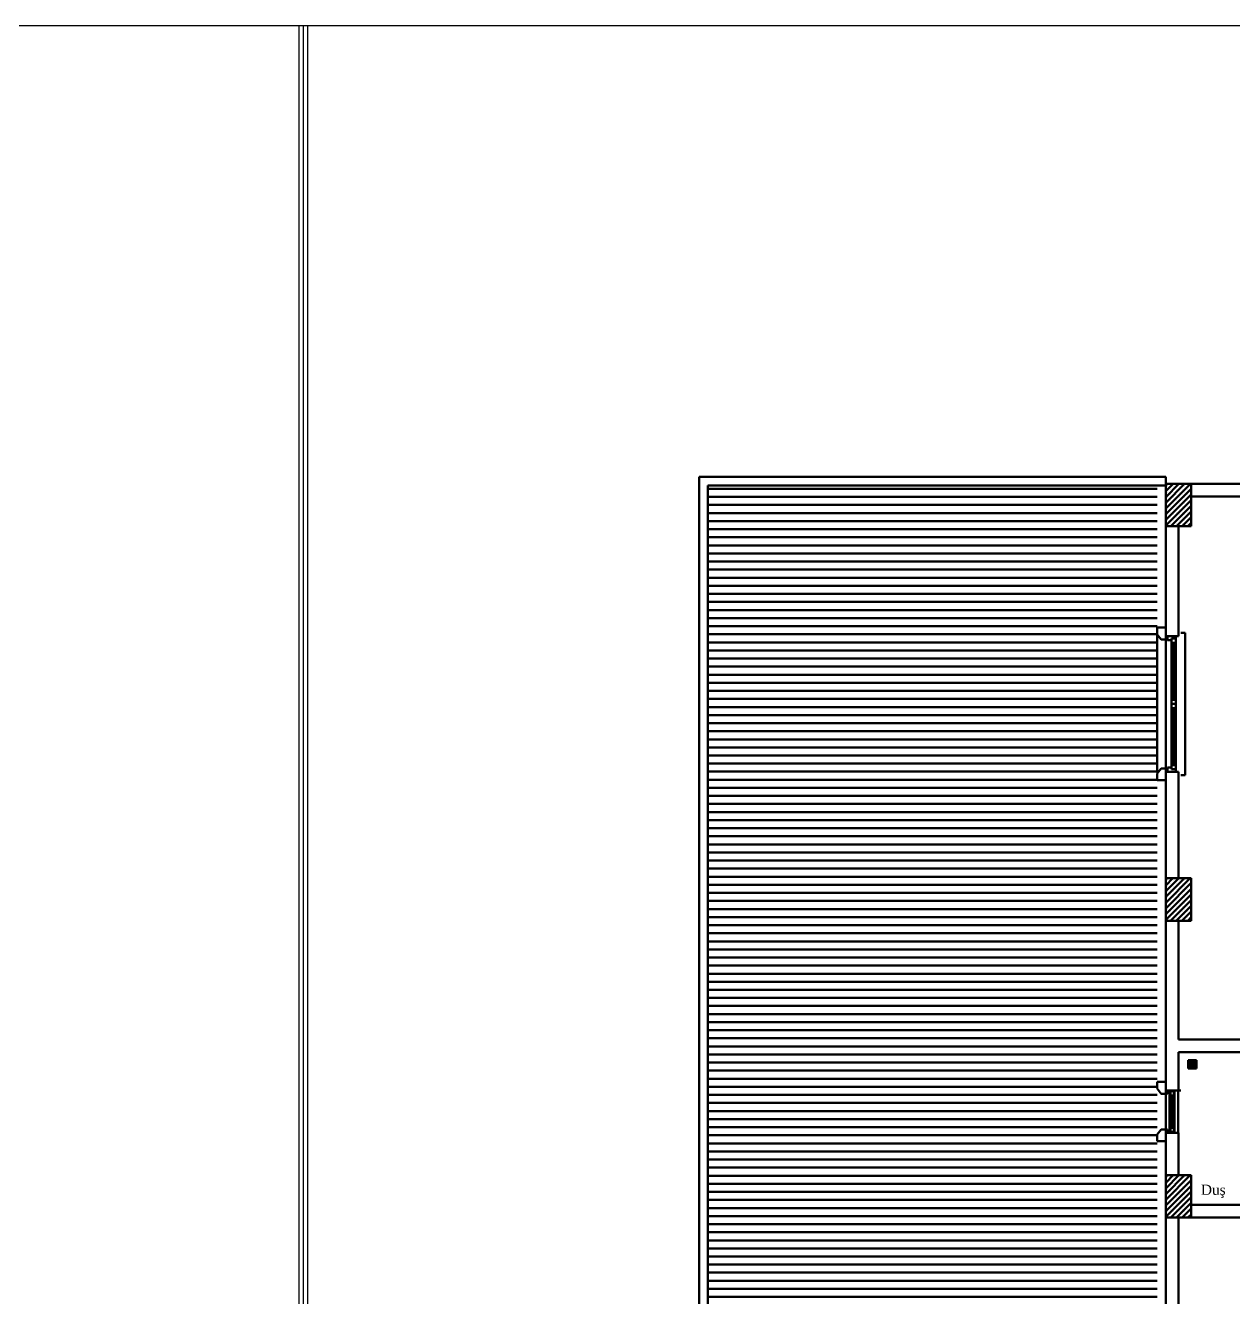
# Model space of a CAD drawing. Header units: millimetres. Extents: x 2046 to 14753, y 2361 to 29276.
# Drawn here: x 5296 to 6721, y 15677 to 17176 of the extents above; entities that cross this region are included whole.
import ezdxf

# ---------------------------------------------------------------- set-up
doc = ezdxf.new("R2010")
doc.units = ezdxf.units.MM
doc.layers.add('A.O. DUVAR', color=7, linetype='Continuous', lineweight=50)
doc.layers.add('yazi', color=251, linetype='Continuous', lineweight=25)
doc.styles.add('A.O. MALZEME', font='times.ttf', dxfattribs={"height": 10})

msp = doc.modelspace()

# ---------------------------------------------------------------- linework, layer by layer
at = {"layer": 'A.O. DUVAR'}
for p, q in [((6641.152, 16643.858), (6091.152, 16643.858)), ((6091.152, 16643.858), (6091.152, 14575.858)), ((6641.152, 16633.858), (6101.152, 16633.858)), ((6101.152, 16633.858), (6101.152, 14585.858)), ((6641.152, 16643.858), (6641.152, 15835.858)), ((6641.152, 16643.858), (6641.152, 16635.858)), ((6641.152, 16635.858), (6671.152, 16635.858)), ((6641.152, 16585.858), (6641.152, 16635.858)), ((6671.152, 16635.858), (6671.152, 16585.858)), ((6671.152, 16635.858), (6856.152, 16635.858)), ((6671.152, 16620.858), (6671.152, 16635.858)), ((6856.152, 16620.858), (6671.152, 16620.858)), ((6671.152, 16585.858), (6641.152, 16585.858)), ((6641.152, 16585.858), (6656.152, 16585.858)), ((6641.152, 16456.358), (6641.152, 16585.858)), ((6656.152, 16585.858), (6656.152, 16456.358)), ((6631.152, 16296.343), (6631.152, 16458.373)), ((6631.152, 16296.343), (6631.152, 16458.373)), ((6656.152, 16456.358), (6641.152, 16456.358)), ((6643.152, 16451.358), (6643.152, 16456.358)), ((6643.152, 16456.358), (6653.152, 16456.358)), ((6643.152, 16451.358), (6643.152, 16456.358)), ((6643.152, 16456.358), (6653.152, 16456.358)), ((6648.152, 16451.358), (6643.152, 16451.358)), ((6648.152, 16451.358), (6643.152, 16451.358)), ((6653.152, 16453.358), (6648.152, 16453.358)), ((6648.152, 16453.358), (6648.152, 16451.358)), ((6648.152, 16448.358), (6648.152, 16453.358)), ((6648.152, 16453.358), (6653.152, 16453.358)), ((6653.152, 16453.358), (6648.152, 16453.358)), ((6648.152, 16453.358), (6648.152, 16451.358)), ((6648.152, 16448.358), (6648.152, 16453.358)), ((6648.152, 16453.358), (6653.152, 16453.358)), ((6653.152, 16456.358), (6653.152, 16453.358)), ((6653.152, 16456.358), (6653.152, 16453.358)), ((6653.152, 16453.358), (6653.152, 16448.358)), ((6653.152, 16453.358), (6653.152, 16448.358)), ((6664.152, 16460.358), (6659.152, 16460.358)), ((6664.152, 16460.358), (6659.152, 16460.358)), ((6664.152, 16292.358), (6664.152, 16460.358)), ((6664.152, 16292.358), (6664.152, 16460.358)), ((6648.152, 16381.358), (6648.152, 16448.358)), ((6653.152, 16448.358), (6648.152, 16448.358)), ((6648.152, 16381.358), (6648.152, 16448.358)), ((6653.152, 16448.358), (6648.152, 16448.358)), ((6649.652, 16448.358), (6649.652, 16381.358)), ((6649.652, 16448.358), (6649.652, 16381.358)), ((6650.652, 16448.358), (6650.652, 16381.358)), ((6650.652, 16448.358), (6650.652, 16381.358)), ((6651.652, 16448.358), (6651.652, 16381.358)), ((6651.652, 16448.358), (6651.652, 16381.358)), ((6653.152, 16448.358), (6653.152, 16381.358)), ((6653.152, 16448.358), (6653.152, 16381.358)), ((6648.152, 16376.358), (6648.152, 16381.358)), ((6648.152, 16381.358), (6653.152, 16381.358)), ((6648.152, 16376.358), (6648.152, 16381.358)), ((6648.152, 16381.358), (6653.152, 16381.358)), ((6653.152, 16376.358), (6648.152, 16376.358)), ((6648.152, 16376.358), (6648.152, 16371.358)), ((6653.152, 16376.358), (6648.152, 16376.358)), ((6653.152, 16376.358), (6648.152, 16376.358)), ((6648.152, 16376.358), (6648.152, 16371.358)), ((6653.152, 16376.358), (6648.152, 16376.358)), ((6653.152, 16381.358), (6653.152, 16376.358)), ((6653.152, 16381.358), (6653.152, 16376.358)), ((6653.152, 16371.358), (6653.152, 16376.358)), ((6653.152, 16371.358), (6653.152, 16376.358)), ((6648.152, 16371.358), (6653.152, 16371.358)), ((6648.152, 16371.358), (6648.152, 16304.358)), ((6648.152, 16371.358), (6653.152, 16371.358)), ((6648.152, 16371.358), (6648.152, 16304.358)), ((6649.652, 16304.358), (6649.652, 16371.358)), ((6649.652, 16304.358), (6649.652, 16371.358)), ((6650.652, 16304.358), (6650.652, 16371.358)), ((6650.652, 16304.358), (6650.652, 16371.358)), ((6651.652, 16304.358), (6651.652, 16371.358)), ((6651.652, 16304.358), (6651.652, 16371.358)), ((6653.152, 16304.358), (6653.152, 16371.358)), ((6653.152, 16304.358), (6653.152, 16371.358)), ((6643.152, 16301.358), (6643.152, 16296.358)), ((6648.152, 16301.358), (6643.152, 16301.358)), ((6643.152, 16301.358), (6643.152, 16296.358)), ((6648.152, 16301.358), (6643.152, 16301.358)), ((6653.152, 16304.358), (6648.152, 16304.358)), ((6648.152, 16304.358), (6648.152, 16299.358)), ((6653.152, 16304.358), (6648.152, 16304.358)), ((6648.152, 16304.358), (6648.152, 16299.358)), ((6648.152, 16299.358), (6648.152, 16301.358)), ((6648.152, 16299.358), (6648.152, 16301.358)), ((6653.152, 16299.358), (6653.152, 16304.358)), ((6653.152, 16299.358), (6653.152, 16304.358)), ((6641.152, 16296.358), (6656.152, 16296.358)), ((6641.152, 16170.858), (6641.152, 16296.358)), ((6643.152, 16296.358), (6653.152, 16296.358)), ((6643.152, 16296.358), (6653.152, 16296.358)), ((6653.152, 16299.358), (6648.152, 16299.358)), ((6648.152, 16299.358), (6653.152, 16299.358)), ((6653.152, 16299.358), (6648.152, 16299.358)), ((6648.152, 16299.358), (6653.152, 16299.358)), ((6653.152, 16296.358), (6653.152, 16299.358)), ((6653.152, 16296.358), (6653.152, 16299.358)), ((6656.152, 16296.358), (6656.152, 16170.858)), ((6659.152, 16292.358), (6664.152, 16292.358)), ((6659.152, 16292.358), (6664.152, 16292.358)), ((6641.152, 16170.858), (6671.152, 16170.858)), ((6641.152, 16120.858), (6641.152, 16170.858)), ((6656.152, 16170.858), (6641.152, 16170.858)), ((6671.152, 16170.858), (6671.152, 16120.858)), ((6671.152, 16120.858), (6641.152, 16120.858)), ((6641.152, 15920.858), (6641.152, 16120.858)), ((6641.152, 16120.858), (6656.152, 16120.858)), ((6656.152, 16120.858), (6656.152, 15980.858)), ((6656.152, 15980.858), (7236.152, 15980.858)), ((6831.152, 15965.858), (6656.152, 15965.858)), ((6656.152, 15965.858), (6656.152, 15920.858)), ((6667.613, 15956.572), (6667.613, 15946.572)), ((6677.613, 15956.572), (6667.613, 15956.572)), ((6670.946, 15953.238), (6670.946, 15954.952)), ((6671.613, 15952.572), (6671.613, 15954.952)), ((6672.28, 15951.905), (6672.28, 15954.952)), ((6672.946, 15951.905), (6672.946, 15954.952)), ((6673.613, 15952.572), (6673.613, 15954.952)), ((6674.28, 15953.238), (6674.28, 15954.952)), ((6677.613, 15946.572), (6677.613, 15956.572)), ((6667.613, 15946.572), (6677.613, 15946.572)), ((6670.946, 15953.238), (6669.232, 15953.238)), ((6671.613, 15952.572), (6669.232, 15952.572)), ((6672.28, 15951.905), (6669.232, 15951.905)), ((6672.28, 15951.238), (6669.232, 15951.238)), ((6671.613, 15950.572), (6669.232, 15950.572)), ((6670.946, 15949.905), (6669.232, 15949.905)), ((6670.946, 15948.191), (6670.946, 15949.905)), ((6671.613, 15948.191), (6671.613, 15950.572)), ((6672.28, 15948.191), (6672.28, 15951.238)), ((6675.993, 15951.905), (6672.946, 15951.905)), ((6672.946, 15948.191), (6672.946, 15951.238)), ((6675.993, 15951.238), (6672.946, 15951.238)), ((6675.993, 15952.572), (6673.613, 15952.572)), ((6673.613, 15948.191), (6673.613, 15950.572)), ((6675.993, 15950.572), (6673.613, 15950.572)), ((6675.993, 15953.238), (6674.28, 15953.238)), ((6674.28, 15948.191), (6674.28, 15949.905)), ((6675.993, 15949.905), (6674.28, 15949.905)), ((6631.152, 15922.873), (6631.152, 15930.858)), ((6631.152, 15930.858), (6641.152, 15930.858)), ((6641.152, 15930.858), (6641.152, 15920.858)), ((6635.95, 15916.858), (6631.152, 15922.873)), ((6643.152, 15916.858), (6635.95, 15916.858)), ((6641.152, 15920.858), (6643.152, 15920.858)), ((6656.152, 15920.858), (6641.152, 15920.858)), ((6643.152, 15920.858), (6643.152, 15916.858)), ((6651.652, 15920.858), (6645.652, 15920.858)), ((6645.652, 15920.858), (6645.652, 15913.858)), ((6645.652, 15913.858), (6648.652, 15913.858)), ((6645.652, 15913.858), (6645.652, 15877.858)), ((6650.652, 15919.858), (6646.652, 15919.858)), ((6646.652, 15919.858), (6646.652, 15914.858)), ((6646.652, 15914.858), (6649.652, 15914.858)), ((6646.652, 15913.858), (6646.652, 15877.858)), ((6648.652, 15913.858), (6648.652, 15910.858)), ((6648.652, 15910.858), (6651.652, 15910.858)), ((6648.652, 15910.858), (6648.652, 15880.858)), ((6649.652, 15914.858), (6649.652, 15911.858)), ((6649.652, 15911.858), (6650.652, 15911.858)), ((6650.652, 15911.858), (6650.652, 15919.858)), ((6651.652, 15910.858), (6651.652, 15920.858)), ((6651.652, 15910.858), (6651.652, 15880.858)), ((6655.652, 15870.858), (6655.652, 15920.858)), ((6659.152, 15920.858), (6656.152, 15920.858)), ((6648.652, 15877.858), (6648.652, 15880.858)), ((6648.652, 15880.858), (6651.652, 15880.858)), ((6649.652, 15876.858), (6649.652, 15879.858)), ((6649.652, 15879.858), (6650.652, 15879.858)), ((6650.652, 15879.858), (6650.652, 15871.858)), ((6651.652, 15880.858), (6651.652, 15870.858)), ((6635.95, 15874.858), (6631.152, 15868.843)), ((6631.152, 15868.843), (6631.152, 15860.858)), ((6643.152, 15874.858), (6635.95, 15874.858)), ((6641.152, 15860.858), (6641.152, 15870.858)), ((6641.152, 15870.858), (6643.152, 15870.858)), ((6641.152, 15870.858), (6656.152, 15870.858)), ((6641.152, 15820.858), (6641.152, 15870.858)), ((6643.152, 15870.858), (6643.152, 15874.858)), ((6645.652, 15870.858), (6645.652, 15877.858)), ((6645.652, 15877.858), (6648.652, 15877.858)), ((6651.652, 15870.858), (6645.652, 15870.858)), ((6646.652, 15871.858), (6646.652, 15876.858)), ((6646.652, 15876.858), (6649.652, 15876.858)), ((6650.652, 15871.858), (6646.652, 15871.858)), ((6656.152, 15870.858), (6656.152, 15820.858)), ((6631.152, 15860.858), (6641.152, 15860.858)), ((6641.152, 15820.858), (6671.152, 15820.858)), ((6641.152, 15770.858), (6641.152, 15820.858)), ((6656.152, 15820.858), (6641.152, 15820.858)), ((6671.152, 15820.858), (6671.152, 15770.858)), ((6671.152, 15770.858), (6671.152, 15785.858)), ((6671.152, 15785.858), (6831.152, 15785.858)), ((6671.152, 15770.858), (6641.152, 15770.858)), ((6641.152, 15665.858), (6641.152, 15770.858)), ((6641.152, 15770.858), (6656.152, 15770.858)), ((6656.152, 15770.858), (6656.152, 15665.858)), ((7201.152, 15770.858), (6671.152, 15770.858))]:
    msp.add_line(p, q, dxfattribs=at)
at = {"layer": 'A.O. DUVAR', "linetype": 'Continuous', "transparency": 33554488}
for p, q in [((6631.152, 16629.907), (6101.152, 16629.907)), ((6631.152, 16620.382), (6101.152, 16620.382)), ((6631.152, 16610.857), (6101.152, 16610.857)), ((6631.152, 16601.332), (6101.152, 16601.332)), ((6631.152, 16591.807), (6101.152, 16591.807)), ((6631.152, 16582.282), (6101.152, 16582.282)), ((6631.152, 16572.757), (6101.152, 16572.757)), ((6631.152, 16563.232), (6101.152, 16563.232)), ((6631.152, 16553.707), (6101.152, 16553.707)), ((6631.152, 16544.182), (6101.152, 16544.182)), ((6631.152, 16534.657), (6101.152, 16534.657)), ((6631.152, 16525.132), (6101.152, 16525.132)), ((6631.152, 16515.607), (6101.152, 16515.607)), ((6631.152, 16506.082), (6101.152, 16506.082)), ((6631.152, 16496.557), (6101.152, 16496.557)), ((6631.152, 16487.032), (6101.152, 16487.032)), ((6631.152, 16477.507), (6101.152, 16477.507)), ((6631.152, 16467.982), (6101.152, 16467.982)), ((6631.152, 16458.457), (6101.152, 16458.457)), ((6631.152, 16448.932), (6101.152, 16448.932)), ((6631.152, 16439.407), (6101.152, 16439.407)), ((6631.152, 16429.882), (6101.152, 16429.882)), ((6631.152, 16420.357), (6101.152, 16420.357)), ((6631.152, 16410.832), (6101.152, 16410.832)), ((6631.152, 16401.307), (6101.152, 16401.307)), ((6631.152, 16391.782), (6101.152, 16391.782)), ((6631.152, 16382.257), (6101.152, 16382.257)), ((6631.152, 16372.732), (6101.152, 16372.732)), ((6631.152, 16363.207), (6101.152, 16363.207)), ((6631.152, 16353.682), (6101.152, 16353.682)), ((6631.152, 16344.157), (6101.152, 16344.157)), ((6631.152, 16334.632), (6101.152, 16334.632)), ((6631.152, 16325.107), (6101.152, 16325.107)), ((6631.152, 16315.582), (6101.152, 16315.582)), ((6631.152, 16306.057), (6101.152, 16306.057)), ((6631.152, 16296.532), (6101.152, 16296.532)), ((6631.152, 16287.007), (6101.152, 16287.007)), ((6631.152, 16277.482), (6101.152, 16277.482)), ((6631.152, 16267.957), (6101.152, 16267.957)), ((6631.152, 16258.432), (6101.152, 16258.432)), ((6631.152, 16248.907), (6101.152, 16248.907)), ((6631.152, 16239.382), (6101.152, 16239.382)), ((6631.152, 16229.857), (6101.152, 16229.857)), ((6631.152, 16220.332), (6101.152, 16220.332)), ((6631.152, 16210.807), (6101.152, 16210.807)), ((6631.152, 16201.282), (6101.152, 16201.282)), ((6631.152, 16191.757), (6101.152, 16191.757)), ((6631.152, 16182.232), (6101.152, 16182.232)), ((6631.152, 16172.707), (6101.152, 16172.707)), ((6631.152, 16163.182), (6101.152, 16163.182)), ((6631.152, 16153.657), (6101.152, 16153.657)), ((6631.152, 16144.132), (6101.152, 16144.132)), ((6631.152, 16134.607), (6101.152, 16134.607)), ((6631.152, 16125.082), (6101.152, 16125.082)), ((6631.152, 16115.557), (6101.152, 16115.557)), ((6631.152, 16106.032), (6101.152, 16106.032)), ((6631.152, 16096.507), (6101.152, 16096.507)), ((6631.152, 16086.982), (6101.152, 16086.982)), ((6631.152, 16077.457), (6101.152, 16077.457)), ((6631.152, 16067.932), (6101.152, 16067.932)), ((6631.152, 16058.407), (6101.152, 16058.407)), ((6631.152, 16048.882), (6101.152, 16048.882)), ((6631.152, 16039.357), (6101.152, 16039.357)), ((6631.152, 16029.832), (6101.152, 16029.832)), ((6631.152, 16020.307), (6101.152, 16020.307)), ((6631.152, 16010.782), (6101.152, 16010.782)), ((6631.152, 16001.257), (6101.152, 16001.257)), ((6631.152, 15991.732), (6101.152, 15991.732)), ((6631.152, 15982.207), (6101.152, 15982.207)), ((6631.152, 15972.682), (6101.152, 15972.682)), ((6631.152, 15963.157), (6101.152, 15963.157)), ((6631.152, 15953.632), (6101.152, 15953.632)), ((6631.152, 15944.107), (6101.152, 15944.107)), ((6631.152, 15934.582), (6101.152, 15934.582)), ((6631.152, 15925.057), (6101.152, 15925.057)), ((6631.152, 15915.532), (6101.152, 15915.532)), ((6631.152, 15906.007), (6101.152, 15906.007)), ((6631.152, 15896.482), (6101.152, 15896.482)), ((6631.152, 15886.957), (6101.152, 15886.957)), ((6631.152, 15877.432), (6101.152, 15877.432)), ((6631.152, 15867.907), (6101.152, 15867.907)), ((6631.152, 15858.382), (6101.152, 15858.382)), ((6631.152, 15848.857), (6101.152, 15848.857)), ((6631.152, 15839.332), (6101.152, 15839.332)), ((6631.152, 15829.807), (6101.152, 15829.807)), ((6631.152, 15820.282), (6101.152, 15820.282)), ((6631.152, 15810.757), (6101.152, 15810.757)), ((6631.152, 15801.232), (6101.152, 15801.232)), ((6631.152, 15791.707), (6101.152, 15791.707)), ((6631.152, 15782.182), (6101.152, 15782.182)), ((6631.152, 15772.657), (6101.152, 15772.657)), ((6631.152, 15763.132), (6101.152, 15763.132)), ((6631.152, 15753.607), (6101.152, 15753.607)), ((6631.152, 15744.082), (6101.152, 15744.082)), ((6631.152, 15734.557), (6101.152, 15734.557)), ((6631.152, 15725.032), (6101.152, 15725.032)), ((6631.152, 15715.507), (6101.152, 15715.507)), ((6631.152, 15705.982), (6101.152, 15705.982)), ((6631.152, 15696.457), (6101.152, 15696.457)), ((6631.152, 15686.932), (6101.152, 15686.932)), ((6631.152, 15677.407), (6101.152, 15677.407))]:
    msp.add_line(p, q, dxfattribs=at)
at = {"layer": 'A.O. DUVAR', "linetype": 'Continuous', "ltscale": 10}
for p, q in [((6641.152, 16633.745), (6643.265, 16635.858)), ((6641.152, 16627.01), (6650, 16635.858)), ((6641.152, 16620.275), (6656.736, 16635.858)), ((6641.152, 16613.54), (6663.471, 16635.858)), ((6641.152, 16606.805), (6670.206, 16635.858)), ((6641.152, 16600.069), (6671.152, 16630.069)), ((6643.66, 16632.885), (6643.66, 16632.885)), ((6647.027, 16629.517), (6647.027, 16629.517)), ((6650.395, 16632.885), (6650.395, 16632.885)), ((6653.762, 16629.517), (6653.762, 16629.517)), ((6657.13, 16632.885), (6657.13, 16632.885)), ((6660.497, 16629.517), (6660.497, 16629.517)), ((6663.865, 16632.885), (6663.865, 16632.885)), ((6667.233, 16629.517), (6667.233, 16629.517)), ((6670.6, 16632.885), (6670.6, 16632.885)), ((6641.152, 16593.334), (6671.152, 16623.334)), ((6641.152, 16586.599), (6671.152, 16616.599)), ((6643.66, 16626.15), (6643.66, 16626.15)), ((6643.66, 16619.415), (6643.66, 16619.415)), ((6647.027, 16622.782), (6647.027, 16622.782)), ((6647.027, 16616.047), (6647.027, 16616.047)), ((6650.395, 16626.15), (6650.395, 16626.15)), ((6650.395, 16619.415), (6650.395, 16619.415)), ((6653.762, 16622.782), (6653.762, 16622.782)), ((6653.762, 16616.047), (6653.762, 16616.047)), ((6657.13, 16626.15), (6657.13, 16626.15)), ((6657.13, 16619.415), (6657.13, 16619.415)), ((6660.497, 16622.782), (6660.497, 16622.782)), ((6660.497, 16616.047), (6660.497, 16616.047)), ((6663.865, 16626.15), (6663.865, 16626.15)), ((6663.865, 16619.415), (6663.865, 16619.415)), ((6667.233, 16622.782), (6667.233, 16622.782)), ((6667.233, 16616.047), (6667.233, 16616.047)), ((6670.6, 16626.15), (6670.6, 16626.15)), ((6670.6, 16619.415), (6670.6, 16619.415)), ((6643.66, 16612.679), (6643.66, 16612.679)), ((6643.66, 16605.944), (6643.66, 16605.944)), ((6647.027, 16609.312), (6647.027, 16609.312)), ((6647.027, 16602.577), (6647.027, 16602.577)), ((6647.147, 16585.858), (6671.152, 16609.864)), ((6650.395, 16612.679), (6650.395, 16612.679)), ((6650.395, 16605.944), (6650.395, 16605.944)), ((6653.762, 16609.312), (6653.762, 16609.312)), ((6653.762, 16602.577), (6653.762, 16602.577)), ((6653.882, 16585.858), (6671.152, 16603.129)), ((6657.13, 16612.679), (6657.13, 16612.679)), ((6657.13, 16605.944), (6657.13, 16605.944)), ((6660.497, 16609.312), (6660.497, 16609.312)), ((6660.497, 16602.577), (6660.497, 16602.577)), ((6663.865, 16612.679), (6663.865, 16612.679)), ((6663.865, 16605.944), (6663.865, 16605.944)), ((6667.233, 16609.312), (6667.233, 16609.312)), ((6667.233, 16602.577), (6667.233, 16602.577)), ((6670.6, 16612.679), (6670.6, 16612.679)), ((6670.6, 16605.944), (6670.6, 16605.944)), ((6643.66, 16599.209), (6643.66, 16599.209)), ((6643.66, 16592.474), (6643.66, 16592.474)), ((6647.027, 16595.841), (6647.027, 16595.841)), ((6647.027, 16589.106), (6647.027, 16589.106)), ((6650.395, 16599.209), (6650.395, 16599.209)), ((6650.395, 16592.474), (6650.395, 16592.474)), ((6653.762, 16595.841), (6653.762, 16595.841)), ((6653.762, 16589.106), (6653.762, 16589.106)), ((6657.13, 16599.209), (6657.13, 16599.209)), ((6657.13, 16592.474), (6657.13, 16592.474)), ((6660.497, 16595.841), (6660.497, 16595.841)), ((6660.497, 16589.106), (6660.497, 16589.106)), ((6660.617, 16585.858), (6671.152, 16596.393)), ((6663.865, 16599.209), (6663.865, 16599.209)), ((6663.865, 16592.474), (6663.865, 16592.474)), ((6667.233, 16595.841), (6667.233, 16595.841)), ((6667.233, 16589.106), (6667.233, 16589.106)), ((6667.352, 16585.858), (6671.152, 16589.658)), ((6670.6, 16599.209), (6670.6, 16599.209)), ((6670.6, 16592.474), (6670.6, 16592.474)), ((6641.152, 16169.017), (6642.994, 16170.858)), ((6641.152, 16162.282), (6649.729, 16170.858)), ((6641.152, 16155.547), (6656.464, 16170.858)), ((6641.152, 16148.812), (6663.199, 16170.858)), ((6641.152, 16142.076), (6669.934, 16170.858)), ((6641.152, 16135.341), (6671.152, 16165.341)), ((6643.66, 16168.157), (6643.66, 16168.157)), ((6647.027, 16164.789), (6647.027, 16164.789)), ((6650.395, 16168.157), (6650.395, 16168.157)), ((6653.762, 16164.789), (6653.762, 16164.789)), ((6657.13, 16168.157), (6657.13, 16168.157)), ((6660.497, 16164.789), (6660.497, 16164.789)), ((6663.865, 16168.157), (6663.865, 16168.157)), ((6667.233, 16164.789), (6667.233, 16164.789)), ((6670.6, 16168.157), (6670.6, 16168.157)), ((6641.152, 16128.606), (6671.152, 16158.606)), ((6641.152, 16121.871), (6671.152, 16151.871)), ((6643.66, 16161.421), (6643.66, 16161.421)), ((6643.66, 16154.686), (6643.66, 16154.686)), ((6647.027, 16158.054), (6647.027, 16158.054)), ((6647.027, 16151.319), (6647.027, 16151.319)), ((6650.395, 16161.421), (6650.395, 16161.421)), ((6650.395, 16154.686), (6650.395, 16154.686)), ((6653.762, 16158.054), (6653.762, 16158.054)), ((6653.762, 16151.319), (6653.762, 16151.319)), ((6657.13, 16161.421), (6657.13, 16161.421)), ((6657.13, 16154.686), (6657.13, 16154.686)), ((6660.497, 16158.054), (6660.497, 16158.054)), ((6660.497, 16151.319), (6660.497, 16151.319)), ((6663.865, 16161.421), (6663.865, 16161.421)), ((6663.865, 16154.686), (6663.865, 16154.686)), ((6667.233, 16158.054), (6667.233, 16158.054)), ((6667.233, 16151.319), (6667.233, 16151.319)), ((6670.6, 16161.421), (6670.6, 16161.421)), ((6670.6, 16154.686), (6670.6, 16154.686)), ((6643.66, 16147.951), (6643.66, 16147.951)), ((6643.66, 16141.216), (6643.66, 16141.216)), ((6646.875, 16120.858), (6671.152, 16145.136)), ((6647.027, 16144.584), (6647.027, 16144.584)), ((6647.027, 16137.848), (6647.027, 16137.848)), ((6650.395, 16147.951), (6650.395, 16147.951)), ((6650.395, 16141.216), (6650.395, 16141.216)), ((6653.61, 16120.858), (6671.152, 16138.4)), ((6653.762, 16144.584), (6653.762, 16144.584)), ((6653.762, 16137.848), (6653.762, 16137.848)), ((6657.13, 16147.951), (6657.13, 16147.951)), ((6657.13, 16141.216), (6657.13, 16141.216)), ((6660.497, 16144.584), (6660.497, 16144.584)), ((6660.497, 16137.848), (6660.497, 16137.848)), ((6663.865, 16147.951), (6663.865, 16147.951)), ((6663.865, 16141.216), (6663.865, 16141.216)), ((6667.233, 16144.584), (6667.233, 16144.584)), ((6667.233, 16137.848), (6667.233, 16137.848)), ((6670.6, 16147.951), (6670.6, 16147.951)), ((6670.6, 16141.216), (6670.6, 16141.216)), ((6643.66, 16134.481), (6643.66, 16134.481)), ((6643.66, 16127.746), (6643.66, 16127.746)), ((6643.66, 16121.01), (6643.66, 16121.01)), ((6647.027, 16131.113), (6647.027, 16131.113)), ((6647.027, 16124.378), (6647.027, 16124.378)), ((6650.395, 16134.481), (6650.395, 16134.481)), ((6650.395, 16127.746), (6650.395, 16127.746)), ((6650.395, 16121.01), (6650.395, 16121.01)), ((6653.762, 16131.113), (6653.762, 16131.113)), ((6653.762, 16124.378), (6653.762, 16124.378)), ((6657.13, 16134.481), (6657.13, 16134.481)), ((6657.13, 16127.746), (6657.13, 16127.746)), ((6657.13, 16121.01), (6657.13, 16121.01)), ((6660.345, 16120.858), (6671.152, 16131.665)), ((6660.497, 16131.113), (6660.497, 16131.113)), ((6660.497, 16124.378), (6660.497, 16124.378)), ((6663.865, 16134.481), (6663.865, 16134.481)), ((6663.865, 16127.746), (6663.865, 16127.746)), ((6663.865, 16121.01), (6663.865, 16121.01)), ((6667.081, 16120.858), (6671.152, 16124.93)), ((6667.233, 16131.113), (6667.233, 16131.113)), ((6667.233, 16124.378), (6667.233, 16124.378)), ((6670.6, 16134.481), (6670.6, 16134.481)), ((6670.6, 16127.746), (6670.6, 16127.746)), ((6670.6, 16121.01), (6670.6, 16121.01)), ((6641.152, 15818.787), (6643.224, 15820.858)), ((6641.152, 15812.052), (6649.959, 15820.858)), ((6641.152, 15805.317), (6656.694, 15820.858)), ((6641.152, 15798.582), (6663.429, 15820.858)), ((6641.152, 15791.846), (6670.164, 15820.858)), ((6641.152, 15785.111), (6671.152, 15815.111)), ((6641.152, 15778.376), (6671.152, 15808.376)), ((6643.66, 15817.927), (6643.66, 15817.927)), ((6643.66, 15811.192), (6643.66, 15811.192)), ((6647.027, 15814.559), (6647.027, 15814.559)), ((6647.027, 15807.824), (6647.027, 15807.824)), ((6650.395, 15817.927), (6650.395, 15817.927)), ((6650.395, 15811.192), (6650.395, 15811.192)), ((6653.762, 15814.559), (6653.762, 15814.559)), ((6653.762, 15807.824), (6653.762, 15807.824)), ((6657.13, 15817.927), (6657.13, 15817.927)), ((6657.13, 15811.192), (6657.13, 15811.192)), ((6660.497, 15814.559), (6660.497, 15814.559)), ((6660.497, 15807.824), (6660.497, 15807.824)), ((6663.865, 15817.927), (6663.865, 15817.927)), ((6663.865, 15811.192), (6663.865, 15811.192)), ((6667.233, 15814.559), (6667.233, 15814.559)), ((6667.233, 15807.824), (6667.233, 15807.824)), ((6670.6, 15817.927), (6670.6, 15817.927)), ((6670.6, 15811.192), (6670.6, 15811.192)), ((6641.152, 15771.641), (6671.152, 15801.641)), ((6643.66, 15804.456), (6643.66, 15804.456)), ((6643.66, 15797.721), (6643.66, 15797.721)), ((6643.66, 15790.986), (6643.66, 15790.986)), ((6647.027, 15801.089), (6647.027, 15801.089)), ((6647.027, 15794.354), (6647.027, 15794.354)), ((6647.105, 15770.858), (6671.152, 15794.906)), ((6650.395, 15804.456), (6650.395, 15804.456)), ((6650.395, 15797.721), (6650.395, 15797.721)), ((6650.395, 15790.986), (6650.395, 15790.986)), ((6653.762, 15801.089), (6653.762, 15801.089)), ((6653.762, 15794.354), (6653.762, 15794.354)), ((6657.13, 15804.456), (6657.13, 15804.456)), ((6657.13, 15797.721), (6657.13, 15797.721)), ((6657.13, 15790.986), (6657.13, 15790.986)), ((6660.497, 15801.089), (6660.497, 15801.089)), ((6660.497, 15794.354), (6660.497, 15794.354)), ((6663.865, 15804.456), (6663.865, 15804.456)), ((6663.865, 15797.721), (6663.865, 15797.721)), ((6663.865, 15790.986), (6663.865, 15790.986)), ((6667.233, 15801.089), (6667.233, 15801.089)), ((6667.233, 15794.354), (6667.233, 15794.354)), ((6670.6, 15804.456), (6670.6, 15804.456)), ((6670.6, 15797.721), (6670.6, 15797.721)), ((6670.6, 15790.986), (6670.6, 15790.986)), ((6643.66, 15784.251), (6643.66, 15784.251)), ((6643.66, 15777.516), (6643.66, 15777.516)), ((6647.027, 15787.618), (6647.027, 15787.618)), ((6647.027, 15780.883), (6647.027, 15780.883)), ((6650.395, 15784.251), (6650.395, 15784.251)), ((6650.395, 15777.516), (6650.395, 15777.516)), ((6653.762, 15787.618), (6653.762, 15787.618)), ((6653.762, 15780.883), (6653.762, 15780.883)), ((6653.84, 15770.858), (6671.152, 15788.17)), ((6657.13, 15784.251), (6657.13, 15784.251)), ((6657.13, 15777.516), (6657.13, 15777.516)), ((6660.497, 15787.618), (6660.497, 15787.618)), ((6660.497, 15780.883), (6660.497, 15780.883)), ((6660.575, 15770.858), (6671.152, 15781.435)), ((6663.865, 15784.251), (6663.865, 15784.251)), ((6663.865, 15777.516), (6663.865, 15777.516)), ((6667.233, 15787.618), (6667.233, 15787.618)), ((6667.233, 15780.883), (6667.233, 15780.883)), ((6667.311, 15770.858), (6671.152, 15774.7)), ((6670.6, 15784.251), (6670.6, 15784.251)), ((6670.6, 15777.516), (6670.6, 15777.516)), ((6647.027, 15774.148), (6647.027, 15774.148)), ((6653.762, 15774.148), (6653.762, 15774.148)), ((6660.497, 15774.148), (6660.497, 15774.148)), ((6667.233, 15774.148), (6667.233, 15774.148))]:
    msp.add_line(p, q, dxfattribs=at)
at = {"layer": 'A.O. DUVAR', "ltscale": 100}
for p, q in [((6631.152, 16458.373), (6631.152, 16466.358)), ((6631.152, 16466.358), (6641.152, 16466.358)), ((6631.152, 16458.373), (6631.152, 16466.358)), ((6631.152, 16466.358), (6641.152, 16466.358)), ((6641.152, 16466.358), (6641.152, 16456.358)), ((6641.152, 16466.358), (6641.152, 16456.358)), ((6635.95, 16452.358), (6631.152, 16458.373)), ((6635.95, 16452.358), (6631.152, 16458.373)), ((6643.152, 16452.358), (6635.95, 16452.358)), ((6643.152, 16452.358), (6635.95, 16452.358)), ((6641.152, 16456.358), (6643.152, 16456.358)), ((6641.152, 16456.358), (6643.152, 16456.358)), ((6643.152, 16456.358), (6643.152, 16452.358)), ((6643.152, 16456.358), (6643.152, 16452.358)), ((6635.95, 16300.358), (6631.152, 16294.343)), ((6635.95, 16300.358), (6631.152, 16294.343)), ((6643.152, 16300.358), (6635.95, 16300.358)), ((6643.152, 16300.358), (6635.95, 16300.358)), ((6643.152, 16296.358), (6643.152, 16300.358)), ((6643.152, 16296.358), (6643.152, 16300.358)), ((6631.152, 16294.343), (6631.152, 16286.358)), ((6631.152, 16294.343), (6631.152, 16286.358)), ((6631.152, 16286.358), (6641.152, 16286.358)), ((6631.152, 16286.358), (6641.152, 16286.358)), ((6641.152, 16286.358), (6641.152, 16296.358)), ((6641.152, 16296.358), (6643.152, 16296.358)), ((6641.152, 16286.358), (6641.152, 16296.358)), ((6641.152, 16296.358), (6643.152, 16296.358))]:
    msp.add_line(p, q, dxfattribs=at)
at = {"layer": 'A.O. DUVAR'}
msp.add_circle((6672.613, 15951.572), 4.333, dxfattribs=at)
for centre, start, end in [((6671.28, 15954.901), 8.69446, 171.30554), ((6672.613, 15954.901), 8.69446, 171.30554), ((6673.946, 15954.901), 8.69446, 171.30554), ((6669.283, 15952.905), 98.69446, 261.30554), ((6669.283, 15951.572), 98.69446, 261.30554), ((6669.283, 15950.238), 98.69446, 261.30554), ((6671.28, 15948.242), 188.69446, 351.30554), ((6672.613, 15948.242), 188.69446, 351.30554), ((6673.946, 15948.242), 188.69446, 351.30554), ((6675.942, 15952.905), 278.69446, 81.30554), ((6675.942, 15951.572), 278.69446, 81.30554), ((6675.942, 15950.238), 278.69446, 81.30554)]:
    msp.add_arc(centre, 0.337, start, end, dxfattribs=at)
at = {"layer": 'yazi'}
for points in [[(3020.515, 17176.122), (11459.215, 17176.122)], [(5619.065, 17176.122), (5619.065, 14162.6)], [(5624.065, 17176.122), (5624.065, 14162.6)], [(5629.065, 17176.122), (5629.065, 14162.6)]]:
    msp.add_lwpolyline(points, dxfattribs=at)

# ---------------------------------------------------------------- texts
at = {"layer": 'A.O. DUVAR', "style": 'A.O. MALZEME'}
msp.add_text('Duş', height=11.9174, dxfattribs=at).set_placement((6682.77, 15797.754))

doc.saveas('drawing.dxf')
